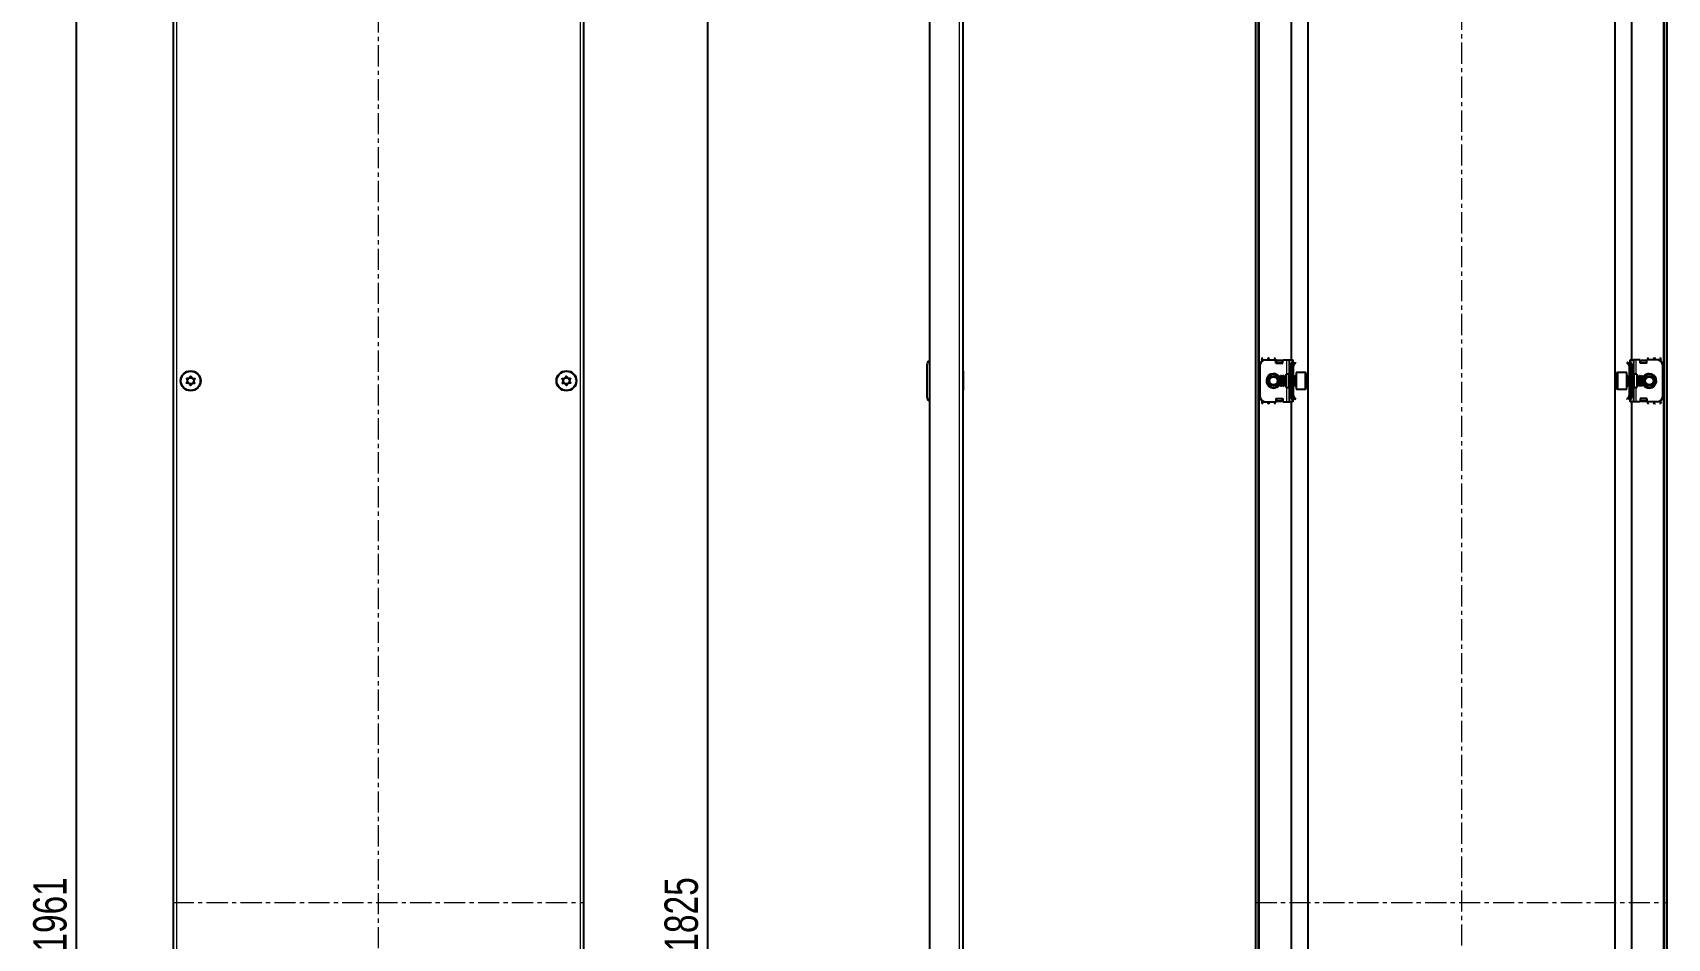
# Model space of a CAD drawing. Header units: millimetres. Extents: x 233 to 1212, y -851 to 1304.
# Drawn here: x 233 to 1212, y 219 to 761 of the extents above; entities that cross this region are included whole.
import ezdxf

# ---------------------------------------------------------------- set-up
doc = ezdxf.new("R2010")
doc.units = ezdxf.units.MM
doc.linetypes.add('CENTERX2', pattern=[20.32, 12.7, -2.54, 2.54, -2.54])
doc.layers.add('FORMAT', color=7, linetype='Continuous')
doc.styles.add('SLDTEXTSTYLE0', font='TXT', dxfattribs={"width": 0.75})
doc.dimstyles.new('SLDDIMSTYLE0', dxfattribs={"dimtxt": 20, "dimasz": 10, "dimexe": 0, "dimexo": 0.0625, "dimgap": 5, "dimtad": 2, "dimdec": 1, "dimrnd": 1e-09, "dimzin": 12, "dimdsep": 46, "dimtxsty": 'SLDTEXTSTYLE0', "dimsah": 1, "dimcen": 0.09, "dimadec": 0, "dimazin": 3, "dimtfac": 1, "dimtofl": 0, "dimtmove": 0, "dimatfit": 3, "dimfxl": 0, "dimfrac": 2, "dimtolj": 1, "dimtzin": 12, "dimarcsym": 0})

# ---------------------------------------------------------------- blocks, each defined once
blk = doc.blocks.new('_D_1')
at = {"layer": 'FORMAT'}
for p, q in [((318.78, 1220.61), (258.09, 1220.61)), ((259.09, 1220.61), (259.09, -740.39)), ((318.78, -740.39), (258.09, -740.39))]:
    blk.add_line(p, q, dxfattribs=at)
for points in [[(259.09, 1220.61), (257.55, 1210.61), (260.62, 1210.61)], [(259.09, -740.39), (260.62, -730.39), (257.55, -730.39)]]:
    blk.add_solid(points, dxfattribs=at)
at = {"layer": 'FORMAT', "insert": (233.3, 210.56), "char_height": 20, "attachment_point": 1, "rotation": 90, "style": 'SLDTEXTSTYLE0'}
blk.add_mtext('1961', dxfattribs=at)
blk = doc.blocks.new('_D_2')
at = {"layer": 'FORMAT'}
for p, q in [((552.6, 1152.61), (638.09, 1152.61)), ((637.09, 1152.61), (637.09, -672.39)), ((552.6, -672.39), (638.09, -672.39))]:
    blk.add_line(p, q, dxfattribs=at)
for points in [[(637.09, 1152.61), (635.55, 1142.61), (638.63, 1142.61)], [(637.09, -672.39), (638.63, -662.39), (635.55, -662.39)]]:
    blk.add_solid(points, dxfattribs=at)
at = {"layer": 'FORMAT', "insert": (611.31, 210.56), "char_height": 20, "attachment_point": 1, "rotation": 90, "style": 'SLDTEXTSTYLE0'}
blk.add_mtext('1825', dxfattribs=at)

msp = doc.modelspace()

# ---------------------------------------------------------------- linework, layer by layer
at = {"color": 7, "linetype": 'Continuous', "lineweight": 25}
for p, q in [((317.09, 1220.61), (317.09, -740.39)), ((563.09, -740.39), (563.09, 1220.61)), ((769.88, 1220.61), (769.88, -740.39)), ((789.88, 1218.51), (789.88, -738.29)), ((965.45, -740.39), (965.45, 1220.61)), ((966.95, -740.39), (966.95, 1220.61)), ((1209.95, 1220.61), (1209.95, -740.39)), ((1211.45, 1220.61), (1211.45, -740.39)), ((996.45, 1189.61), (996.45, -709.39)), ((1180.45, -709.39), (1180.45, 1189.61)), ((986.45, 1140.11), (986.45, 565.11)), ((1190.45, 565.11), (1190.45, 1140.11)), ((768.38, 562.11), (768.38, 543.11)), ((790.13, 558.4), (789.88, 558.4)), ((790.13, 558.4), (790.13, 557.68)), ((967.95, 543.11), (967.95, 562.11)), ((968.95, 565.36), (968.95, 564.35)), ((970.95, 565.11), (977.45, 565.11)), ((976.95, 565.36), (976.95, 565.11)), ((977.45, 563.11), (977.45, 565.11)), ((977.65, 565), (977.45, 565)), ((977.45, 563.11), (981.45, 563.11)), ((977.65, 563.11), (977.65, 565)), ((977.7, 564.74), (978.2, 565.09)), ((978.2, 564.74), (977.7, 564.38)), ((977.7, 564.38), (977.7, 564.74)), ((977.7, 563.47), (977.7, 564.38)), ((977.7, 563.11), (977.7, 563.47)), ((978.2, 565.09), (978.2, 564.74)), ((978.2, 565.09), (980.7, 565.09)), ((978.2, 564.74), (980.7, 564.74)), ((980.7, 564.74), (980.7, 565.09)), ((980.7, 565.09), (981.2, 564.74)), ((981.2, 564.38), (980.7, 564.74)), ((981.2, 564.74), (981.2, 564.38)), ((981.2, 564.38), (981.2, 563.47)), ((981.2, 563.47), (981.2, 563.11)), ((981.45, 563.11), (981.45, 565.11)), ((981.45, 565.11), (983.95, 565.11)), ((983.95, 565.11), (985.45, 565.11)), ((985.45, 565.11), (987.45, 565.11)), ((985.45, 562.11), (985.45, 565.11)), ((985.45, 543.11), (985.45, 562.11)), ((986.45, 543.11), (986.45, 562.11)), ((987.45, 565.11), (987.45, 564.35)), ((987.45, 564.35), (987.45, 540.88)), ((987.45, 564.03), (987.66, 563.82)), ((987.95, 561.36), (987.45, 561.36)), ((987.45, 557.86), (987.45, 561.36)), ((987.95, 563.11), (987.95, 562.65)), ((987.95, 557.86), (987.95, 561.36)), ((988.04, 562.78), (989.01, 563.75)), ((988.39, 562.42), (988.04, 562.78)), ((988.39, 562.42), (989.36, 563.4)), ((989.01, 563.75), (989.36, 563.4)), ((1187.89, 563.75), (1187.54, 563.4)), ((1188.51, 562.42), (1187.54, 563.4)), ((1188.86, 562.78), (1187.89, 563.75)), ((1188.51, 562.42), (1188.86, 562.78)), ((1188.95, 563.11), (1188.95, 562.72)), ((1188.95, 561.36), (1189.45, 561.36)), ((1188.95, 561.36), (1188.95, 557.86)), ((1189.24, 563.82), (1189.45, 564.03)), ((1189.45, 565.11), (1191.45, 565.11)), ((1189.45, 564.35), (1189.45, 565.11)), ((1189.45, 540.88), (1189.45, 564.35)), ((1189.45, 561.36), (1189.45, 557.86)), ((1190.45, 562.11), (1190.45, 543.11)), ((1191.45, 565.11), (1191.45, 562.11)), ((1192.95, 565.11), (1191.45, 565.11)), ((1191.45, 562.11), (1191.45, 543.11)), ((1195.45, 565.11), (1192.95, 565.11)), ((1195.45, 563.11), (1195.45, 565.11)), ((1199.45, 563.11), (1195.45, 563.11)), ((1195.7, 564.74), (1196.2, 565.09)), ((1196.2, 564.74), (1195.7, 564.38)), ((1195.7, 564.38), (1195.7, 564.74)), ((1195.7, 563.47), (1195.7, 564.38)), ((1195.7, 563.11), (1195.7, 563.47)), ((1196.2, 565.09), (1196.2, 564.74)), ((1196.2, 565.09), (1198.7, 565.09)), ((1196.2, 564.74), (1198.7, 564.74)), ((1198.7, 564.74), (1198.7, 565.09)), ((1198.7, 565.09), (1199.2, 564.74)), ((1199.2, 564.38), (1198.7, 564.74)), ((1199.2, 564.74), (1199.2, 564.38)), ((1199.2, 564.38), (1199.2, 563.47)), ((1199.2, 563.47), (1199.2, 563.11)), ((1199.25, 565), (1199.25, 563.11)), ((1199.45, 565), (1199.25, 565)), ((1199.45, 563.11), (1199.45, 565.11)), ((1205.95, 565.11), (1199.45, 565.11)), ((1199.95, 565.11), (1199.95, 565.36)), ((1207.95, 564.35), (1207.95, 565.36)), ((1208.95, 562.11), (1208.95, 543.11)), ((790.13, 557.68), (790.13, 546.83)), ((980, 555.61), (979.45, 555.06)), ((979.45, 555.06), (979.45, 551.3)), ((979.45, 551.3), (979.45, 550.17)), ((979.45, 550.17), (980, 549.61)), ((980.06, 555.61), (980, 555.61)), ((980, 555.61), (980, 551)), ((980, 551), (980, 549.61)), ((980, 549.61), (980.06, 549.61)), ((980.45, 555.06), (980.06, 555.61)), ((980.06, 555.61), (980.06, 555.14)), ((980.06, 555.14), (980.06, 549.61)), ((980.06, 549.61), (980.45, 550.17)), ((980.84, 555.61), (980.45, 555.06)), ((980.45, 555.06), (980.45, 554.67)), ((980.45, 554.67), (980.45, 550.17)), ((980.45, 550.17), (980.84, 549.61)), ((981.06, 555.61), (980.84, 555.61)), ((980.84, 555.61), (980.84, 555.14)), ((980.84, 555.14), (980.84, 549.61)), ((980.84, 549.61), (981.06, 549.61)), ((981.45, 555.06), (981.06, 555.61)), ((981.06, 555.61), (981.06, 555.14)), ((981.06, 555.14), (981.06, 549.61)), ((981.06, 549.61), (981.45, 550.17)), ((981.84, 555.61), (981.45, 555.06)), ((981.45, 555.06), (981.45, 554.67)), ((981.45, 554.67), (981.45, 550.17)), ((981.45, 550.17), (981.84, 549.61)), ((982.06, 555.61), (981.84, 555.61)), ((981.84, 555.61), (981.84, 555.14)), ((981.84, 555.14), (981.84, 549.61)), ((981.84, 549.61), (982.06, 549.61)), ((982.45, 555.06), (982.06, 555.61)), ((982.06, 555.61), (982.06, 555.14)), ((982.06, 555.14), (982.06, 549.61)), ((982.06, 549.61), (982.45, 550.17)), ((982.84, 555.61), (982.45, 555.06)), ((982.45, 555.06), (982.45, 554.67)), ((982.45, 554.67), (982.45, 550.17)), ((982.45, 550.17), (982.84, 549.61)), ((983.06, 555.61), (982.84, 555.61)), ((982.84, 555.61), (982.84, 555.14)), ((982.84, 555.14), (982.84, 549.61)), ((982.84, 549.61), (983.06, 549.61)), ((983.45, 555.06), (983.06, 555.61)), ((983.06, 555.61), (983.06, 555.14)), ((983.06, 555.14), (983.06, 549.61)), ((983.06, 549.61), (983.45, 550.17)), ((984.95, 556.61), (983.45, 556.61)), ((983.45, 548.61), (983.45, 556.61)), ((983.45, 548.61), (984.95, 548.61)), ((987.95, 557.86), (987.45, 557.86)), ((987.84, 555.61), (987.45, 555.06)), ((987.45, 550.17), (987.84, 549.61)), ((988.06, 555.61), (987.84, 555.61)), ((987.84, 555.61), (987.84, 555.14)), ((987.84, 555.14), (987.84, 549.61)), ((987.84, 549.61), (988.06, 549.61)), ((987.95, 555.61), (987.95, 557.86)), ((987.95, 547.36), (987.95, 549.61)), ((988.45, 555.06), (988.06, 555.61)), ((988.06, 555.61), (988.06, 555.14)), ((988.06, 555.14), (988.06, 549.61)), ((988.06, 549.61), (988.45, 550.17)), ((988.84, 555.61), (988.45, 555.06)), ((988.45, 555.06), (988.45, 554.67)), ((988.45, 554.67), (988.45, 550.17)), ((988.45, 550.17), (988.84, 549.61)), ((989.2, 555.61), (988.84, 555.61)), ((988.84, 555.61), (988.84, 555.14)), ((988.84, 555.14), (988.84, 549.61)), ((988.84, 549.61), (989.2, 549.61)), ((994.85, 557.61), (989.45, 557.61)), ((989.45, 557.61), (989.45, 549.92)), ((989.45, 549.92), (989.45, 547.61)), ((995.45, 557.01), (995.45, 550.24)), ((995.45, 550.24), (995.45, 548.21)), ((1181.45, 548.21), (1181.45, 557.01)), ((1187.45, 557.61), (1182.05, 557.61)), ((1187.45, 547.61), (1187.45, 557.61)), ((1188.06, 555.61), (1187.7, 555.61)), ((1187.7, 549.61), (1188.06, 549.61)), ((1188.45, 555.06), (1188.06, 555.61)), ((1188.06, 555.14), (1188.06, 555.61)), ((1188.06, 549.61), (1188.06, 555.14)), ((1188.06, 549.61), (1188.45, 550.17)), ((1188.84, 555.61), (1188.45, 555.06)), ((1188.45, 554.67), (1188.45, 555.06)), ((1188.45, 550.17), (1188.45, 554.67)), ((1188.45, 550.17), (1188.84, 549.61)), ((1189.06, 555.61), (1188.84, 555.61)), ((1188.84, 555.14), (1188.84, 555.61)), ((1188.84, 549.61), (1188.84, 555.14)), ((1188.84, 549.61), (1189.06, 549.61)), ((1189.45, 557.86), (1188.95, 557.86)), ((1188.95, 557.86), (1188.95, 555.61)), ((1188.95, 549.61), (1188.95, 547.36)), ((1189.45, 555.06), (1189.06, 555.61)), ((1189.06, 555.14), (1189.06, 555.61)), ((1189.06, 549.61), (1189.06, 555.14)), ((1189.06, 549.61), (1189.45, 550.17)), ((1193.45, 556.61), (1191.95, 556.61)), ((1191.95, 548.61), (1193.45, 548.61)), ((1193.45, 556.61), (1193.45, 548.61)), ((1193.84, 555.61), (1193.45, 555.06)), ((1193.45, 550.17), (1193.84, 549.61)), ((1194.06, 555.61), (1193.84, 555.61)), ((1193.84, 555.14), (1193.84, 555.61)), ((1193.84, 549.61), (1193.84, 555.14)), ((1193.84, 549.61), (1194.06, 549.61)), ((1194.45, 555.06), (1194.06, 555.61)), ((1194.06, 555.14), (1194.06, 555.61)), ((1194.06, 549.61), (1194.06, 555.14)), ((1194.06, 549.61), (1194.45, 550.17)), ((1194.84, 555.61), (1194.45, 555.06)), ((1194.45, 554.67), (1194.45, 555.06)), ((1194.45, 550.17), (1194.45, 554.67)), ((1194.45, 550.17), (1194.84, 549.61)), ((1195.06, 555.61), (1194.84, 555.61)), ((1194.84, 555.14), (1194.84, 555.61)), ((1194.84, 549.61), (1194.84, 555.14)), ((1194.84, 549.61), (1195.06, 549.61)), ((1195.45, 555.06), (1195.06, 555.61)), ((1195.06, 555.14), (1195.06, 555.61)), ((1195.06, 549.61), (1195.06, 555.14)), ((1195.06, 549.61), (1195.45, 550.17)), ((1195.84, 555.61), (1195.45, 555.06)), ((1195.45, 554.67), (1195.45, 555.06)), ((1195.45, 550.17), (1195.45, 554.67)), ((1195.45, 550.17), (1195.84, 549.61)), ((1196.06, 555.61), (1195.84, 555.61)), ((1195.84, 555.14), (1195.84, 555.61)), ((1195.84, 549.61), (1195.84, 555.14)), ((1195.84, 549.61), (1196.06, 549.61)), ((1196.45, 555.06), (1196.06, 555.61)), ((1196.06, 555.14), (1196.06, 555.61)), ((1196.06, 549.61), (1196.06, 555.14)), ((1196.06, 549.61), (1196.45, 550.17)), ((1196.84, 555.61), (1196.45, 555.06)), ((1196.45, 554.67), (1196.45, 555.06)), ((1196.45, 550.17), (1196.45, 554.67)), ((1196.45, 550.17), (1196.84, 549.61)), ((1196.9, 555.61), (1196.84, 555.61)), ((1196.84, 555.14), (1196.84, 555.61)), ((1196.84, 549.61), (1196.84, 555.14)), ((1196.84, 549.61), (1196.9, 549.61)), ((1197.45, 555.06), (1196.9, 555.61)), ((1196.9, 549.61), (1196.9, 555.61)), ((1196.9, 549.61), (1197.45, 550.17)), ((1197.45, 550.17), (1197.45, 555.06)), ((789.88, 546.83), (790.13, 546.83)), ((968.95, 540.88), (968.95, 539.86)), ((970.95, 540.11), (977.45, 540.11)), ((976.95, 540.11), (976.95, 539.86)), ((977.45, 542.11), (977.45, 540.11)), ((977.45, 542.11), (981.45, 542.11)), ((977.45, 540.23), (977.65, 540.23)), ((977.65, 540.23), (977.65, 542.11)), ((977.7, 541.76), (977.7, 542.11)), ((977.7, 540.85), (977.7, 541.76)), ((977.7, 540.49), (977.7, 540.85)), ((977.7, 540.85), (978.2, 540.49)), ((978.2, 540.14), (977.7, 540.49)), ((978.2, 540.49), (978.2, 540.14)), ((980.7, 540.49), (978.2, 540.49)), ((980.7, 540.14), (978.2, 540.14)), ((980.7, 540.49), (981.2, 540.85)), ((980.7, 540.14), (980.7, 540.49)), ((981.2, 540.49), (980.7, 540.14)), ((981.2, 542.11), (981.2, 541.76)), ((981.2, 541.76), (981.2, 540.85)), ((981.2, 540.85), (981.2, 540.49)), ((981.45, 542.11), (981.45, 540.11)), ((981.45, 540.11), (983.95, 540.11)), ((983.95, 540.11), (985.45, 540.11)), ((985.45, 540.11), (985.45, 543.11)), ((987.45, 540.11), (985.45, 540.11)), ((986.45, 540.11), (986.45, -59.89)), ((987.45, 547.36), (987.95, 547.36)), ((987.45, 543.86), (987.45, 547.36)), ((987.95, 543.86), (987.45, 543.86)), ((987.66, 541.41), (987.45, 541.2)), ((987.45, 540.88), (987.45, 540.11)), ((987.95, 543.86), (987.95, 547.36)), ((987.95, 542.11), (987.95, 542.51)), ((988.39, 542.8), (988.04, 542.45)), ((988.04, 542.45), (989.01, 541.47)), ((988.39, 542.8), (989.36, 541.83)), ((989.01, 541.47), (989.36, 541.83)), ((989.45, 547.61), (994.85, 547.61)), ((1182.05, 547.61), (1187.45, 547.61)), ((1188.51, 542.8), (1187.54, 541.83)), ((1187.89, 541.47), (1187.54, 541.83)), ((1188.86, 542.45), (1187.89, 541.47)), ((1188.51, 542.8), (1188.86, 542.45)), ((1188.95, 547.36), (1189.45, 547.36)), ((1188.95, 547.36), (1188.95, 543.86)), ((1188.95, 543.86), (1189.45, 543.86)), ((1188.95, 542.11), (1188.95, 542.57)), ((1189.45, 541.2), (1189.24, 541.41)), ((1189.45, 547.36), (1189.45, 543.86)), ((1189.45, 540.11), (1189.45, 540.88)), ((1191.45, 540.11), (1189.45, 540.11)), ((1190.45, -59.89), (1190.45, 540.11)), ((1191.45, 543.11), (1191.45, 540.11)), ((1192.95, 540.11), (1191.45, 540.11)), ((1195.45, 540.11), (1192.95, 540.11)), ((1199.45, 542.11), (1195.45, 542.11)), ((1195.45, 542.11), (1195.45, 540.11)), ((1195.7, 541.76), (1195.7, 542.11)), ((1195.7, 540.85), (1195.7, 541.76)), ((1195.7, 540.85), (1196.2, 540.49)), ((1195.7, 540.49), (1195.7, 540.85)), ((1196.2, 540.14), (1195.7, 540.49)), ((1198.7, 540.49), (1196.2, 540.49)), ((1196.2, 540.49), (1196.2, 540.14)), ((1198.7, 540.14), (1196.2, 540.14)), ((1198.7, 540.49), (1199.2, 540.85)), ((1198.7, 540.14), (1198.7, 540.49)), ((1199.2, 540.49), (1198.7, 540.14)), ((1199.2, 542.11), (1199.2, 541.76)), ((1199.2, 541.76), (1199.2, 540.85)), ((1199.2, 540.85), (1199.2, 540.49)), ((1199.25, 542.11), (1199.25, 540.23)), ((1199.25, 540.23), (1199.45, 540.23)), ((1199.45, 542.11), (1199.45, 540.11)), ((1205.95, 540.11), (1199.45, 540.11)), ((1199.95, 539.86), (1199.95, 540.11)), ((1207.95, 539.86), (1207.95, 540.88))]:
    msp.add_line(p, q, dxfattribs=at)
at = {"color": 8, "linetype": 'Continuous', "lineweight": 18}
for p, q in [((319.19, 1218.51), (319.19, -738.29)), ((560.99, -738.29), (560.99, 1218.51)), ((787.78, 1220.61), (787.78, -740.39)), ((967.55, -738.29), (967.55, 1218.51)), ((1209.35, 1218.51), (1209.35, -738.29)), ((968.95, 565.36), (972.95, 565.36)), ((972.95, 565.36), (976.95, 565.36)), ((981.2, 563.47), (977.7, 563.47)), ((983.95, 556.61), (983.95, 565.11)), ((986.45, 562.11), (985.45, 562.11)), ((987.45, 563.61), (987.66, 563.82)), ((987.45, 563.11), (987.95, 563.11)), ((1189.45, 563.11), (1188.95, 563.11)), ((1189.45, 563.61), (1189.24, 563.82)), ((1191.45, 562.11), (1190.45, 562.11)), ((1192.95, 565.11), (1192.95, 556.61)), ((1199.2, 563.47), (1195.7, 563.47)), ((1199.95, 565.36), (1203.95, 565.36)), ((1207.95, 565.36), (1203.95, 565.36)), ((983.95, 540.11), (983.95, 548.61)), ((984.95, 548.61), (984.95, 556.61)), ((989.2, 549.61), (989.2, 555.61)), ((994.85, 549.92), (994.85, 557.61)), ((994.85, 547.61), (994.85, 549.92)), ((1182.05, 557.61), (1182.05, 547.61)), ((1187.7, 555.61), (1187.7, 551)), ((1187.7, 551), (1187.7, 549.61)), ((1191.95, 556.61), (1191.95, 548.61)), ((1192.95, 548.61), (1192.95, 540.11)), ((968.95, 539.86), (972.95, 539.86)), ((976.95, 539.86), (972.95, 539.86)), ((977.7, 541.76), (981.2, 541.76)), ((985.45, 543.11), (986.45, 543.11)), ((987.45, 542.11), (987.95, 542.11)), ((987.45, 541.61), (987.66, 541.41)), ((1189.45, 542.11), (1188.95, 542.11)), ((1189.45, 541.61), (1189.24, 541.41)), ((1190.45, 543.11), (1191.45, 543.11)), ((1195.7, 541.76), (1199.2, 541.76)), ((1203.95, 539.86), (1199.95, 539.86)), ((1207.95, 539.86), (1203.95, 539.86))]:
    msp.add_line(p, q, dxfattribs=at)
at = {"color": 7, "linetype": 'Continuous', "lineweight": 25}
for centre, radius in [((327.59, 552.61), 6), ((327.59, 552.61), 5.79), ((552.59, 552.61), 6), ((552.59, 552.61), 5.79), ((327.59, 552.61), 1.85), ((552.59, 552.61), 1.85), ((975.95, 552.61), 3), ((975.95, 552.61), 2.76), ((975.95, 552.61), 2.45), ((1200.95, 552.61), 3), ((1200.95, 552.61), 2.76), ((1200.95, 552.61), 2.45)]:
    msp.add_circle(centre, radius, dxfattribs=at)
for centre, radius, start, end in [((771.38, 562.11), 3, 120, 180), ((970.95, 562.11), 3, 90, 180), ((989.45, 562.11), 3, 131.81031, 180), ((986.95, 563.11), 1, 0, 45), ((1189.95, 563.11), 1, 135, 180), ((1187.45, 562.11), 3, 360, 48.18969), ((1205.95, 562.11), 3, 360, 90), ((975.95, 552.61), 4, 90, 331.04498), ((975.95, 552.61), 4, 28.95502, 90), ((984.95, 557.11), 0.5, 270, 0), ((984.95, 548.11), 0.5, 360, 90), ((989.2, 555.86), 0.25, 270, 0), ((989.2, 549.36), 0.25, 360, 90), ((994.85, 557.01), 0.6, 0, 90), ((994.85, 548.21), 0.6, 270, 360), ((1182.05, 557.01), 0.6, 90, 180), ((1182.05, 548.21), 0.6, 180, 270), ((1187.7, 555.86), 0.25, 180, 270), ((1187.7, 549.36), 0.25, 90, 180), ((1191.95, 557.11), 0.5, 180, 270), ((1191.95, 548.11), 0.5, 90, 180), ((1200.95, 552.61), 4, 270, 151.04498), ((1200.95, 552.61), 4, 208.95502, 270), ((771.38, 543.11), 3, 180, 240), ((970.95, 543.11), 3, 180, 270), ((989.45, 543.11), 3, 180, 228.18969), ((986.95, 542.11), 1, 315, 0), ((1189.95, 542.11), 1, 180, 225), ((1187.45, 543.11), 3, 311.81031, 360), ((1205.95, 543.11), 3, 270, 360)]:
    msp.add_arc(centre, radius, start, end, dxfattribs=at)
at = {"color": 8, "linetype": 'Continuous', "lineweight": 18}
for centre, start, end in [((975.95, 552.61), 35.46217, 270), ((975.95, 552.61), 270, 324.53783), ((1200.95, 552.61), 215.46217, 90), ((1200.95, 552.61), 90, 144.53783)]:
    msp.add_arc(centre, 4.5, start, end, dxfattribs=at)
at = {"color": 7, "linetype": 'Continuous', "lineweight": 25}
for points, knots in [([(968.95, 565.36), (969.05, 565.61), (969.24, 566.09), (969.43, 566.49), (969.52, 566.69)], [0, 0, 0, 0, 0.502065, 1, 1, 1, 1]), ([(972.38, 566.68), (972.46, 566.52), (972.63, 566.17), (972.82, 565.68), (972.93, 565.4), (972.95, 565.36)], [0, 0, 0, 0, 0.4154826, 0.9171518, 1, 1, 1, 1]), ([(972.95, 565.36), (973.05, 565.61), (973.24, 566.09), (973.43, 566.49), (973.52, 566.69)], [0, 0, 0, 0, 0.502065, 1, 1, 1, 1]), ([(976.38, 566.68), (976.46, 566.52), (976.63, 566.17), (976.82, 565.68), (976.93, 565.4), (976.95, 565.36)], [0, 0, 0, 0, 0.415483, 0.917152, 1, 1, 1, 1]), ([(988.04, 562.78), (987.88, 562.59), (987.58, 562.21), (987.46, 561.68), (987.45, 561.4), (987.45, 561.36)], [0, 0, 0, 0, 0.461863, 0.923726, 1, 1, 1, 1]), ([(988.39, 562.42), (988.27, 562.27), (988.09, 562.05), (987.97, 561.67), (987.96, 561.47), (987.95, 561.36)], [0, 0, 0, 0, 0.485042, 0.738404, 1, 1, 1, 1]), ([(1188.95, 561.36), (1188.93, 561.55), (1188.9, 561.84), (1188.71, 562.2), (1188.58, 562.35), (1188.51, 562.42)], [0, 0, 0, 0, 0.485042, 0.738404, 1, 1, 1, 1]), ([(1189.45, 561.36), (1189.42, 561.61), (1189.37, 562.09), (1189.09, 562.55), (1188.89, 562.75), (1188.86, 562.78)], [0, 0, 0, 0, 0.461863, 0.923726, 1, 1, 1, 1]), ([(1199.95, 565.36), (1200.05, 565.61), (1200.24, 566.09), (1200.43, 566.49), (1200.52, 566.69)], [0, 0, 0, 0, 0.5020654, 1, 1, 1, 1]), ([(1203.38, 566.68), (1203.46, 566.52), (1203.63, 566.17), (1203.82, 565.68), (1203.93, 565.4), (1203.95, 565.36)], [0, 0, 0, 0, 0.415483, 0.917152, 1, 1, 1, 1]), ([(1203.95, 565.36), (1204.05, 565.61), (1204.24, 566.09), (1204.43, 566.49), (1204.52, 566.69)], [0, 0, 0, 0, 0.5020654, 1, 1, 1, 1]), ([(1207.38, 566.68), (1207.46, 566.52), (1207.63, 566.17), (1207.82, 565.68), (1207.93, 565.4), (1207.95, 565.36)], [0, 0, 0, 0, 0.415483, 0.917152, 1, 1, 1, 1]), ([(330.04, 553.96), (330.03, 553.97), (330.02, 554), (329.96, 554.02), (329.82, 554.04), (329.43, 554.03), (328.89, 554.02), (328.34, 554.33), (328.06, 554.76), (327.89, 555.11), (327.77, 555.32), (327.71, 555.39), (327.67, 555.41), (327.64, 555.41), (327.61, 555.4), (327.55, 555.36), (327.39, 555.14), (327.19, 554.72), (326.73, 554.17), (326.03, 554.08), (325.55, 554.13), (325.29, 554.12), (325.22, 554.09), (325.2, 554.07), (325.18, 554.04), (325.18, 554.01), (325.19, 553.97), (325.22, 553.89), (325.32, 553.69), (325.52, 553.36), (325.74, 552.9), (325.7, 552.26), (325.4, 551.81), (325.19, 551.49), (325.13, 551.35), (325.13, 551.29), (325.14, 551.26), (325.16, 551.23), (325.21, 551.21), (325.36, 551.19), (325.74, 551.2), (326.29, 551.21), (326.84, 550.9), (327.12, 550.47), (327.29, 550.11), (327.41, 549.91), (327.47, 549.84), (327.51, 549.82), (327.54, 549.81), (327.57, 549.82), (327.63, 549.86), (327.78, 550.08), (327.99, 550.51), (328.45, 551.06), (329.15, 551.15), (329.62, 551.1), (329.89, 551.11), (329.96, 551.14), (329.98, 551.16), (330, 551.18), (330, 551.22), (329.99, 551.26), (329.96, 551.34), (329.86, 551.54), (329.65, 551.86), (329.44, 552.33), (329.47, 552.96), (329.78, 553.41), (329.99, 553.74), (330.05, 553.88), (330.05, 553.94), (330.05, 553.96), (330.04, 553.96)], [0, 0, 0, 0, 0.002009, 0.00442, 0.009365, 0.025528, 0.067705, 0.095786, 0.124646, 0.150342, 0.160519, 0.163394, 0.165697, 0.167245, 0.168874, 0.17077, 0.178606, 0.211994, 0.249994, 0.287995, 0.321383, 0.329219, 0.331115, 0.332744, 0.334292, 0.336217, 0.338535, 0.341318, 0.349662, 0.375358, 0.404217, 0.432298, 0.474475, 0.490639, 0.496669, 0.49844, 0.5, 0.502009, 0.50442, 0.509365, 0.525528, 0.567705, 0.595786, 0.624646, 0.650342, 0.660519, 0.663394, 0.665697, 0.667245, 0.668874, 0.67077, 0.678606, 0.711994, 0.749994, 0.787995, 0.821383, 0.829219, 0.831115, 0.832744, 0.834292, 0.836217, 0.838535, 0.841318, 0.849662, 0.875358, 0.904217, 0.932298, 0.974475, 0.990639, 0.996669, 0.99844, 1, 1, 1, 1]), ([(550.14, 553.96), (550.13, 553.95), (550.12, 553.93), (550.13, 553.87), (550.19, 553.74), (550.4, 553.41), (550.7, 552.96), (550.74, 552.33), (550.52, 551.86), (550.32, 551.53), (550.2, 551.32), (550.18, 551.23), (550.18, 551.19), (550.2, 551.16), (550.22, 551.14), (550.29, 551.11), (550.55, 551.1), (551.03, 551.15), (551.73, 551.06), (552.19, 550.51), (552.39, 550.08), (552.55, 549.86), (552.61, 549.82), (552.64, 549.81), (552.67, 549.82), (552.7, 549.83), (552.73, 549.86), (552.78, 549.93), (552.89, 550.12), (553.06, 550.47), (553.34, 550.9), (553.89, 551.21), (554.44, 551.19), (554.83, 551.19), (554.97, 551.21), (555.02, 551.24), (555.05, 551.26), (555.05, 551.3), (555.05, 551.36), (554.99, 551.49), (554.77, 551.81), (554.48, 552.26), (554.44, 552.9), (554.66, 553.36), (554.86, 553.7), (554.97, 553.91), (555, 554), (555, 554.04), (554.98, 554.07), (554.96, 554.09), (554.89, 554.12), (554.62, 554.13), (554.15, 554.08), (553.45, 554.17), (552.99, 554.72), (552.78, 555.14), (552.63, 555.36), (552.57, 555.4), (552.54, 555.41), (552.51, 555.41), (552.48, 555.39), (552.45, 555.37), (552.4, 555.3), (552.28, 555.1), (552.12, 554.76), (551.84, 554.33), (551.29, 554.02), (550.74, 554.03), (550.35, 554.04), (550.21, 554.02), (550.15, 553.99), (550.14, 553.97), (550.14, 553.96)], [0, 0, 0, 0, 0.002009, 0.00442, 0.009365, 0.025528, 0.067705, 0.095786, 0.124646, 0.150342, 0.160519, 0.163394, 0.165697, 0.167245, 0.168874, 0.17077, 0.178606, 0.211994, 0.249994, 0.287995, 0.321383, 0.329219, 0.331115, 0.332744, 0.334292, 0.336217, 0.338535, 0.341318, 0.349662, 0.375358, 0.404217, 0.432298, 0.474475, 0.490639, 0.496669, 0.49844, 0.5, 0.502009, 0.50442, 0.509365, 0.525528, 0.567705, 0.595786, 0.624646, 0.650342, 0.660519, 0.663394, 0.665697, 0.667245, 0.668874, 0.67077, 0.678606, 0.711994, 0.749994, 0.787995, 0.821383, 0.829219, 0.831115, 0.832744, 0.834292, 0.836217, 0.838535, 0.841318, 0.849662, 0.875358, 0.904217, 0.932298, 0.974475, 0.990639, 0.996669, 0.99844, 1, 1, 1, 1]), ([(969.52, 538.55), (969.44, 538.71), (969.27, 539.06), (969.08, 539.54), (968.97, 539.82), (968.95, 539.86)], [0, 0, 0, 0, 0.415483, 0.917152, 1, 1, 1, 1]), ([(972.95, 539.86), (972.85, 539.62), (972.66, 539.13), (972.47, 538.74), (972.38, 538.54)], [0, 0, 0, 0, 0.502065, 1, 1, 1, 1]), ([(973.52, 538.55), (973.44, 538.71), (973.27, 539.06), (973.08, 539.54), (972.97, 539.82), (972.95, 539.86)], [0, 0, 0, 0, 0.4154826, 0.9171518, 1, 1, 1, 1]), ([(976.95, 539.86), (976.85, 539.62), (976.66, 539.13), (976.47, 538.74), (976.38, 538.54)], [0, 0, 0, 0, 0.5020654, 1, 1, 1, 1]), ([(987.45, 543.86), (987.48, 543.62), (987.53, 543.14), (987.81, 542.68), (988.01, 542.48), (988.04, 542.45)], [0, 0, 0, 0, 0.4618628, 0.9237257, 1, 1, 1, 1]), ([(987.95, 543.86), (987.97, 543.67), (988, 543.38), (988.19, 543.03), (988.32, 542.88), (988.39, 542.8)], [0, 0, 0, 0, 0.485042, 0.738404, 1, 1, 1, 1]), ([(1188.51, 542.8), (1188.63, 542.95), (1188.81, 543.18), (1188.93, 543.56), (1188.94, 543.76), (1188.95, 543.86)], [0, 0, 0, 0, 0.485042, 0.738404, 1, 1, 1, 1]), ([(1188.86, 542.45), (1189.02, 542.64), (1189.32, 543.02), (1189.44, 543.54), (1189.45, 543.82), (1189.45, 543.86)], [0, 0, 0, 0, 0.4618628, 0.9237257, 1, 1, 1, 1]), ([(1200.52, 538.55), (1200.44, 538.71), (1200.27, 539.06), (1200.08, 539.54), (1199.97, 539.82), (1199.95, 539.86)], [0, 0, 0, 0, 0.415483, 0.917152, 1, 1, 1, 1]), ([(1203.95, 539.86), (1203.85, 539.62), (1203.66, 539.13), (1203.47, 538.74), (1203.38, 538.54)], [0, 0, 0, 0, 0.502065, 1, 1, 1, 1]), ([(1204.52, 538.55), (1204.44, 538.71), (1204.27, 539.06), (1204.08, 539.54), (1203.97, 539.82), (1203.95, 539.86)], [0, 0, 0, 0, 0.415483, 0.917152, 1, 1, 1, 1]), ([(1207.95, 539.86), (1207.85, 539.62), (1207.66, 539.13), (1207.47, 538.74), (1207.38, 538.54)], [0, 0, 0, 0, 0.502065, 1, 1, 1, 1])]:
    msp.add_open_spline(points, degree=3, knots=knots, dxfattribs=at)
at = {"layer": 'FORMAT', "linetype": 'CENTERX2', "lineweight": 18}
for p, q in [((440.09, -742.39), (440.09, 1222.61)), ((1088.45, 1222.61), (1088.45, -742.39)), ((316.79, 240.11), (563.39, 240.11)), ((965.15, 240.11), (1211.75, 240.11))]:
    msp.add_line(p, q, dxfattribs=at)

# ---------------------------------------------------------------- dimensions: what is measured, and where the dimension line sits
at = {"layer": 'FORMAT'}
for base, p1, p2, picture, middle in [((259.09, -740.39), (318.79, 1220.61), (318.79, -740.39), '_D_1', (259.09, 240.11)), ((637.09, -672.39), (552.59, 1152.61), (552.59, -672.39), '_D_2', (637.09, 240.11))]:
    dim = msp.add_linear_dim(base=base, p1=p1, p2=p2, angle=90, dimstyle='SLDDIMSTYLE0', dxfattribs=at)
    dim.commit()
    dim.dimension.update_dxf_attribs({"geometry": picture, "text_midpoint": middle, "dimtype": 160})

doc.saveas('drawing.dxf')
